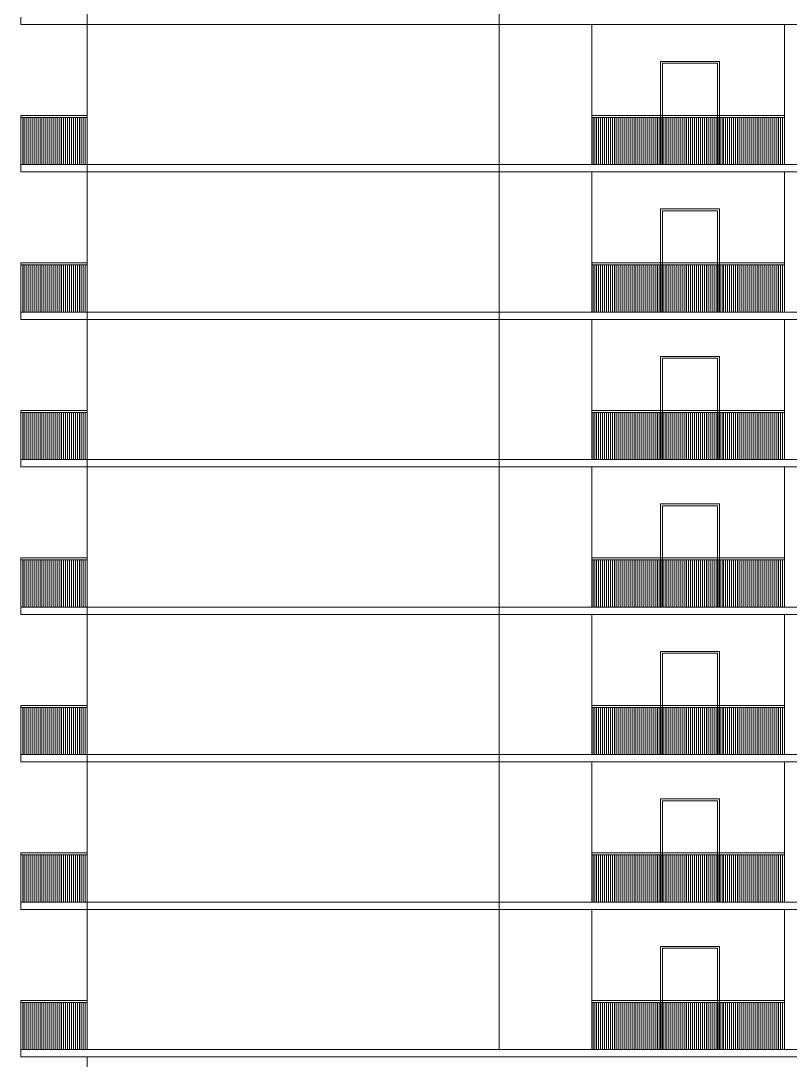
# Model space of a CAD drawing. Header units: inches. Extents: x 1090 to 1325, y 2 to 154.
# Drawn here: x 1160.54 to 1176.18, y 21.76 to 42.9 of the extents above; entities that cross this region are included whole.
import ezdxf

# ---------------------------------------------------------------- set-up
doc = ezdxf.new("R2010")
doc.units = ezdxf.units.IN
doc.header["$MEASUREMENT"] = 0
doc.layers.add('elev 1', color=252, linetype='Continuous', lineweight=9)

msp = doc.modelspace()

# ---------------------------------------------------------------- linework, layer by layer
at = {"layer": 'elev 1'}
for p, q in [((1161.888, 21.971), (1161.888, 61.971)), ((1170.263, 21.971), (1170.263, 61.971)), ((1172.143, 42.821), (1172.143, 39.971)), ((1176.063, 42.821), (1176.063, 39.971)), ((1160.538, 40.931), (1161.888, 40.931)), ((1160.578, 39.971), (1160.578, 40.931)), ((1160.608, 39.971), (1160.608, 40.931)), ((1160.648, 39.971), (1160.648, 40.931)), ((1160.688, 39.971), (1160.688, 40.931)), ((1160.728, 39.971), (1160.728, 40.931)), ((1160.768, 39.971), (1160.768, 40.931)), ((1160.808, 39.971), (1160.808, 40.931)), ((1160.848, 39.971), (1160.848, 40.931)), ((1160.888, 39.971), (1160.888, 40.931)), ((1160.928, 39.971), (1160.928, 40.931)), ((1160.968, 39.971), (1160.968, 40.931)), ((1161.008, 39.971), (1161.008, 40.931)), ((1161.048, 39.971), (1161.048, 40.931)), ((1161.088, 39.971), (1161.088, 40.931)), ((1161.128, 39.971), (1161.128, 40.931)), ((1161.168, 39.971), (1161.168, 40.931)), ((1161.208, 39.971), (1161.208, 40.931)), ((1161.248, 39.971), (1161.248, 40.931)), ((1161.288, 39.971), (1161.288, 40.931)), ((1161.328, 39.971), (1161.328, 40.931)), ((1161.368, 39.971), (1161.368, 40.931)), ((1161.408, 39.971), (1161.408, 40.931)), ((1161.448, 39.971), (1161.448, 40.931)), ((1161.488, 39.971), (1161.488, 40.931)), ((1161.528, 39.971), (1161.528, 40.931)), ((1161.568, 39.971), (1161.568, 40.931)), ((1161.608, 39.971), (1161.608, 40.931)), ((1161.648, 39.971), (1161.648, 40.931)), ((1161.688, 39.971), (1161.688, 40.931)), ((1161.728, 39.971), (1161.728, 40.931)), ((1161.768, 39.971), (1161.768, 40.931)), ((1161.808, 39.971), (1161.808, 40.931)), ((1161.848, 39.971), (1161.848, 40.931)), ((1176.063, 40.971), (1172.143, 40.971)), ((1176.063, 40.931), (1172.143, 40.931)), ((1172.173, 39.971), (1172.173, 40.931)), ((1172.203, 39.971), (1172.203, 40.931)), ((1172.243, 39.971), (1172.243, 40.931)), ((1172.283, 39.971), (1172.283, 40.931)), ((1172.323, 39.971), (1172.323, 40.931)), ((1172.363, 39.971), (1172.363, 40.931)), ((1172.403, 39.971), (1172.403, 40.931)), ((1172.443, 39.971), (1172.443, 40.931)), ((1172.483, 39.971), (1172.483, 40.931)), ((1172.523, 39.971), (1172.523, 40.931)), ((1172.563, 39.971), (1172.563, 40.931)), ((1172.603, 39.971), (1172.603, 40.931)), ((1172.643, 39.971), (1172.643, 40.931)), ((1172.683, 39.971), (1172.683, 40.931)), ((1172.723, 39.971), (1172.723, 40.931)), ((1172.763, 39.971), (1172.763, 40.931)), ((1172.803, 39.971), (1172.803, 40.931)), ((1172.843, 39.971), (1172.843, 40.931)), ((1172.883, 39.971), (1172.883, 40.931)), ((1172.923, 39.971), (1172.923, 40.931)), ((1172.963, 39.971), (1172.963, 40.931)), ((1173.003, 39.971), (1173.003, 40.931)), ((1173.043, 39.971), (1173.043, 40.931)), ((1173.083, 39.971), (1173.083, 40.931)), ((1173.123, 39.971), (1173.123, 40.931)), ((1173.163, 39.971), (1173.163, 40.931)), ((1173.203, 39.971), (1173.203, 40.931)), ((1173.243, 39.971), (1173.243, 40.931)), ((1173.283, 39.971), (1173.283, 40.931)), ((1173.323, 39.971), (1173.323, 40.931)), ((1173.363, 39.971), (1173.363, 40.931)), ((1173.403, 39.971), (1173.403, 40.931)), ((1173.443, 39.971), (1173.443, 40.931)), ((1173.483, 39.971), (1173.483, 40.931)), ((1173.513, 39.971), (1173.513, 40.931)), ((1173.553, 39.971), (1173.553, 40.931)), ((1173.593, 39.971), (1173.593, 40.931)), ((1173.633, 39.971), (1173.633, 40.931)), ((1173.673, 39.971), (1173.673, 40.931)), ((1173.713, 39.971), (1173.713, 40.931)), ((1173.753, 39.971), (1173.753, 40.931)), ((1173.793, 39.971), (1173.793, 40.931)), ((1173.833, 39.971), (1173.833, 40.931)), ((1173.873, 39.971), (1173.873, 40.931)), ((1173.913, 39.971), (1173.913, 40.931)), ((1173.953, 39.971), (1173.953, 40.931)), ((1173.993, 39.971), (1173.993, 40.931)), ((1174.033, 39.971), (1174.033, 40.931)), ((1174.073, 39.971), (1174.073, 40.931)), ((1174.113, 39.971), (1174.113, 40.931)), ((1174.153, 39.971), (1174.153, 40.931)), ((1174.193, 39.971), (1174.193, 40.931)), ((1174.233, 39.971), (1174.233, 40.931)), ((1174.273, 39.971), (1174.273, 40.931)), ((1174.313, 39.971), (1174.313, 40.931)), ((1174.353, 39.971), (1174.353, 40.931)), ((1174.393, 39.971), (1174.393, 40.931)), ((1174.433, 39.971), (1174.433, 40.931)), ((1174.473, 39.971), (1174.473, 40.931)), ((1174.513, 39.971), (1174.513, 40.931)), ((1174.553, 39.971), (1174.553, 40.931)), ((1174.593, 39.971), (1174.593, 40.931)), ((1174.633, 39.971), (1174.633, 40.931)), ((1174.673, 39.971), (1174.673, 40.931)), ((1174.713, 39.971), (1174.713, 40.931)), ((1174.753, 39.971), (1174.753, 40.931)), ((1174.793, 39.971), (1174.793, 40.931)), ((1174.823, 39.971), (1174.823, 40.931)), ((1174.863, 39.971), (1174.863, 40.931)), ((1174.903, 39.971), (1174.903, 40.931)), ((1174.943, 39.971), (1174.943, 40.931)), ((1174.983, 39.971), (1174.983, 40.931)), ((1175.023, 39.971), (1175.023, 40.931)), ((1175.063, 39.971), (1175.063, 40.931)), ((1175.103, 39.971), (1175.103, 40.931)), ((1175.143, 39.971), (1175.143, 40.931)), ((1175.183, 39.971), (1175.183, 40.931)), ((1175.223, 39.971), (1175.223, 40.931)), ((1175.263, 39.971), (1175.263, 40.931)), ((1175.303, 39.971), (1175.303, 40.931)), ((1175.343, 39.971), (1175.343, 40.931)), ((1175.383, 39.971), (1175.383, 40.931)), ((1175.423, 39.971), (1175.423, 40.931)), ((1175.463, 39.971), (1175.463, 40.931)), ((1175.503, 39.971), (1175.503, 40.931)), ((1175.543, 39.971), (1175.543, 40.931)), ((1175.583, 39.971), (1175.583, 40.931)), ((1175.623, 39.971), (1175.623, 40.931)), ((1175.663, 39.971), (1175.663, 40.931)), ((1175.703, 39.971), (1175.703, 40.931)), ((1175.743, 39.971), (1175.743, 40.931)), ((1175.783, 39.971), (1175.783, 40.931)), ((1175.823, 39.971), (1175.823, 40.931)), ((1175.863, 39.971), (1175.863, 40.931)), ((1175.903, 39.971), (1175.903, 40.931)), ((1175.943, 39.971), (1175.943, 40.931)), ((1175.983, 39.971), (1175.983, 40.931)), ((1176.023, 39.971), (1176.023, 40.931)), ((1176.063, 39.971), (1176.063, 40.931)), ((1193.923, 39.971), (1160.538, 39.971)), ((1172.143, 39.821), (1172.143, 36.971)), ((1176.063, 39.821), (1176.063, 36.971)), ((1160.538, 37.931), (1161.888, 37.931)), ((1160.578, 36.971), (1160.578, 37.931)), ((1160.608, 36.971), (1160.608, 37.931)), ((1160.648, 36.971), (1160.648, 37.931)), ((1160.688, 36.971), (1160.688, 37.931)), ((1160.728, 36.971), (1160.728, 37.931)), ((1160.768, 36.971), (1160.768, 37.931)), ((1160.808, 36.971), (1160.808, 37.931)), ((1160.848, 36.971), (1160.848, 37.931)), ((1160.888, 36.971), (1160.888, 37.931)), ((1160.928, 36.971), (1160.928, 37.931)), ((1160.968, 36.971), (1160.968, 37.931)), ((1161.008, 36.971), (1161.008, 37.931)), ((1161.048, 36.971), (1161.048, 37.931)), ((1161.088, 36.971), (1161.088, 37.931)), ((1161.128, 36.971), (1161.128, 37.931)), ((1161.168, 36.971), (1161.168, 37.931)), ((1161.208, 36.971), (1161.208, 37.931)), ((1161.248, 36.971), (1161.248, 37.931)), ((1161.288, 36.971), (1161.288, 37.931)), ((1161.328, 36.971), (1161.328, 37.931)), ((1161.368, 36.971), (1161.368, 37.931)), ((1161.408, 36.971), (1161.408, 37.931)), ((1161.448, 36.971), (1161.448, 37.931)), ((1161.488, 36.971), (1161.488, 37.931)), ((1161.528, 36.971), (1161.528, 37.931)), ((1161.568, 36.971), (1161.568, 37.931)), ((1161.608, 36.971), (1161.608, 37.931)), ((1161.648, 36.971), (1161.648, 37.931)), ((1161.688, 36.971), (1161.688, 37.931)), ((1161.728, 36.971), (1161.728, 37.931)), ((1161.768, 36.971), (1161.768, 37.931)), ((1161.808, 36.971), (1161.808, 37.931)), ((1161.848, 36.971), (1161.848, 37.931)), ((1176.063, 37.971), (1172.143, 37.971)), ((1176.063, 37.931), (1172.143, 37.931)), ((1172.173, 36.971), (1172.173, 37.931)), ((1172.203, 36.971), (1172.203, 37.931)), ((1172.243, 36.971), (1172.243, 37.931)), ((1172.283, 36.971), (1172.283, 37.931)), ((1172.323, 36.971), (1172.323, 37.931)), ((1172.363, 36.971), (1172.363, 37.931)), ((1172.403, 36.971), (1172.403, 37.931)), ((1172.443, 36.971), (1172.443, 37.931)), ((1172.483, 36.971), (1172.483, 37.931)), ((1172.523, 36.971), (1172.523, 37.931)), ((1172.563, 36.971), (1172.563, 37.931)), ((1172.603, 36.971), (1172.603, 37.931)), ((1172.643, 36.971), (1172.643, 37.931)), ((1172.683, 36.971), (1172.683, 37.931)), ((1172.723, 36.971), (1172.723, 37.931)), ((1172.763, 36.971), (1172.763, 37.931)), ((1172.803, 36.971), (1172.803, 37.931)), ((1172.843, 36.971), (1172.843, 37.931)), ((1172.883, 36.971), (1172.883, 37.931)), ((1172.923, 36.971), (1172.923, 37.931)), ((1172.963, 36.971), (1172.963, 37.931)), ((1173.003, 36.971), (1173.003, 37.931)), ((1173.043, 36.971), (1173.043, 37.931)), ((1173.083, 36.971), (1173.083, 37.931)), ((1173.123, 36.971), (1173.123, 37.931)), ((1173.163, 36.971), (1173.163, 37.931)), ((1173.203, 36.971), (1173.203, 37.931)), ((1173.243, 36.971), (1173.243, 37.931)), ((1173.283, 36.971), (1173.283, 37.931)), ((1173.323, 36.971), (1173.323, 37.931)), ((1173.363, 36.971), (1173.363, 37.931)), ((1173.403, 36.971), (1173.403, 37.931)), ((1173.443, 36.971), (1173.443, 37.931)), ((1173.483, 36.971), (1173.483, 37.931)), ((1173.513, 36.971), (1173.513, 37.931)), ((1173.553, 36.971), (1173.553, 37.931)), ((1173.593, 36.971), (1173.593, 37.931)), ((1173.633, 36.971), (1173.633, 37.931)), ((1173.673, 36.971), (1173.673, 37.931)), ((1173.713, 36.971), (1173.713, 37.931)), ((1173.753, 36.971), (1173.753, 37.931)), ((1173.793, 36.971), (1173.793, 37.931)), ((1173.833, 36.971), (1173.833, 37.931)), ((1173.873, 36.971), (1173.873, 37.931)), ((1173.913, 36.971), (1173.913, 37.931)), ((1173.953, 36.971), (1173.953, 37.931)), ((1173.993, 36.971), (1173.993, 37.931)), ((1174.033, 36.971), (1174.033, 37.931)), ((1174.073, 36.971), (1174.073, 37.931)), ((1174.113, 36.971), (1174.113, 37.931)), ((1174.153, 36.971), (1174.153, 37.931)), ((1174.193, 36.971), (1174.193, 37.931)), ((1174.233, 36.971), (1174.233, 37.931)), ((1174.273, 36.971), (1174.273, 37.931)), ((1174.313, 36.971), (1174.313, 37.931)), ((1174.353, 36.971), (1174.353, 37.931)), ((1174.393, 36.971), (1174.393, 37.931)), ((1174.433, 36.971), (1174.433, 37.931)), ((1174.473, 36.971), (1174.473, 37.931)), ((1174.513, 36.971), (1174.513, 37.931)), ((1174.553, 36.971), (1174.553, 37.931)), ((1174.593, 36.971), (1174.593, 37.931)), ((1174.633, 36.971), (1174.633, 37.931)), ((1174.673, 36.971), (1174.673, 37.931)), ((1174.713, 36.971), (1174.713, 37.931)), ((1174.753, 36.971), (1174.753, 37.931)), ((1174.793, 36.971), (1174.793, 37.931)), ((1174.823, 36.971), (1174.823, 37.931)), ((1174.863, 36.971), (1174.863, 37.931)), ((1174.903, 36.971), (1174.903, 37.931)), ((1174.943, 36.971), (1174.943, 37.931)), ((1174.983, 36.971), (1174.983, 37.931)), ((1175.023, 36.971), (1175.023, 37.931)), ((1175.063, 36.971), (1175.063, 37.931)), ((1175.103, 36.971), (1175.103, 37.931)), ((1175.143, 36.971), (1175.143, 37.931)), ((1175.183, 36.971), (1175.183, 37.931)), ((1175.223, 36.971), (1175.223, 37.931)), ((1175.263, 36.971), (1175.263, 37.931)), ((1175.303, 36.971), (1175.303, 37.931)), ((1175.343, 36.971), (1175.343, 37.931)), ((1175.383, 36.971), (1175.383, 37.931)), ((1175.423, 36.971), (1175.423, 37.931)), ((1175.463, 36.971), (1175.463, 37.931)), ((1175.503, 36.971), (1175.503, 37.931)), ((1175.543, 36.971), (1175.543, 37.931)), ((1175.583, 36.971), (1175.583, 37.931)), ((1175.623, 36.971), (1175.623, 37.931)), ((1175.663, 36.971), (1175.663, 37.931)), ((1175.703, 36.971), (1175.703, 37.931)), ((1175.743, 36.971), (1175.743, 37.931)), ((1175.783, 36.971), (1175.783, 37.931)), ((1175.823, 36.971), (1175.823, 37.931)), ((1175.863, 36.971), (1175.863, 37.931)), ((1175.903, 36.971), (1175.903, 37.931)), ((1175.943, 36.971), (1175.943, 37.931)), ((1175.983, 36.971), (1175.983, 37.931)), ((1176.023, 36.971), (1176.023, 37.931)), ((1176.063, 36.971), (1176.063, 37.931)), ((1193.923, 36.971), (1160.538, 36.971)), ((1172.143, 36.821), (1172.143, 33.971)), ((1176.063, 36.821), (1176.063, 33.971)), ((1160.538, 34.931), (1161.888, 34.931)), ((1160.578, 33.971), (1160.578, 34.931)), ((1160.608, 33.971), (1160.608, 34.931)), ((1160.648, 33.971), (1160.648, 34.931)), ((1160.688, 33.971), (1160.688, 34.931)), ((1160.728, 33.971), (1160.728, 34.931)), ((1160.768, 33.971), (1160.768, 34.931)), ((1160.808, 33.971), (1160.808, 34.931)), ((1160.848, 33.971), (1160.848, 34.931)), ((1160.888, 33.971), (1160.888, 34.931)), ((1160.928, 33.971), (1160.928, 34.931)), ((1160.968, 33.971), (1160.968, 34.931)), ((1161.008, 33.971), (1161.008, 34.931)), ((1161.048, 33.971), (1161.048, 34.931)), ((1161.088, 33.971), (1161.088, 34.931)), ((1161.128, 33.971), (1161.128, 34.931)), ((1161.168, 33.971), (1161.168, 34.931)), ((1161.208, 33.971), (1161.208, 34.931)), ((1161.248, 33.971), (1161.248, 34.931)), ((1161.288, 33.971), (1161.288, 34.931)), ((1161.328, 33.971), (1161.328, 34.931)), ((1161.368, 33.971), (1161.368, 34.931)), ((1161.408, 33.971), (1161.408, 34.931)), ((1161.448, 33.971), (1161.448, 34.931)), ((1161.488, 33.971), (1161.488, 34.931)), ((1161.528, 33.971), (1161.528, 34.931)), ((1161.568, 33.971), (1161.568, 34.931)), ((1161.608, 33.971), (1161.608, 34.931)), ((1161.648, 33.971), (1161.648, 34.931)), ((1161.688, 33.971), (1161.688, 34.931)), ((1161.728, 33.971), (1161.728, 34.931)), ((1161.768, 33.971), (1161.768, 34.931)), ((1161.808, 33.971), (1161.808, 34.931)), ((1161.848, 33.971), (1161.848, 34.931)), ((1176.063, 34.971), (1172.143, 34.971)), ((1176.063, 34.931), (1172.143, 34.931)), ((1172.173, 33.971), (1172.173, 34.931)), ((1172.203, 33.971), (1172.203, 34.931)), ((1172.243, 33.971), (1172.243, 34.931)), ((1172.283, 33.971), (1172.283, 34.931)), ((1172.323, 33.971), (1172.323, 34.931)), ((1172.363, 33.971), (1172.363, 34.931)), ((1172.403, 33.971), (1172.403, 34.931)), ((1172.443, 33.971), (1172.443, 34.931)), ((1172.483, 33.971), (1172.483, 34.931)), ((1172.523, 33.971), (1172.523, 34.931)), ((1172.563, 33.971), (1172.563, 34.931)), ((1172.603, 33.971), (1172.603, 34.931)), ((1172.643, 33.971), (1172.643, 34.931)), ((1172.683, 33.971), (1172.683, 34.931)), ((1172.723, 33.971), (1172.723, 34.931)), ((1172.763, 33.971), (1172.763, 34.931)), ((1172.803, 33.971), (1172.803, 34.931)), ((1172.843, 33.971), (1172.843, 34.931)), ((1172.883, 33.971), (1172.883, 34.931)), ((1172.923, 33.971), (1172.923, 34.931)), ((1172.963, 33.971), (1172.963, 34.931)), ((1173.003, 33.971), (1173.003, 34.931)), ((1173.043, 33.971), (1173.043, 34.931)), ((1173.083, 33.971), (1173.083, 34.931)), ((1173.123, 33.971), (1173.123, 34.931)), ((1173.163, 33.971), (1173.163, 34.931)), ((1173.203, 33.971), (1173.203, 34.931)), ((1173.243, 33.971), (1173.243, 34.931)), ((1173.283, 33.971), (1173.283, 34.931)), ((1173.323, 33.971), (1173.323, 34.931)), ((1173.363, 33.971), (1173.363, 34.931)), ((1173.403, 33.971), (1173.403, 34.931)), ((1173.443, 33.971), (1173.443, 34.931)), ((1173.483, 33.971), (1173.483, 34.931)), ((1173.513, 33.971), (1173.513, 34.931)), ((1173.553, 33.971), (1173.553, 34.931)), ((1173.593, 33.971), (1173.593, 34.931)), ((1173.633, 33.971), (1173.633, 34.931)), ((1173.673, 33.971), (1173.673, 34.931)), ((1173.713, 33.971), (1173.713, 34.931)), ((1173.753, 33.971), (1173.753, 34.931)), ((1173.793, 33.971), (1173.793, 34.931)), ((1173.833, 33.971), (1173.833, 34.931)), ((1173.873, 33.971), (1173.873, 34.931)), ((1173.913, 33.971), (1173.913, 34.931)), ((1173.953, 33.971), (1173.953, 34.931)), ((1173.993, 33.971), (1173.993, 34.931)), ((1174.033, 33.971), (1174.033, 34.931)), ((1174.073, 33.971), (1174.073, 34.931)), ((1174.113, 33.971), (1174.113, 34.931)), ((1174.153, 33.971), (1174.153, 34.931)), ((1174.193, 33.971), (1174.193, 34.931)), ((1174.233, 33.971), (1174.233, 34.931)), ((1174.273, 33.971), (1174.273, 34.931)), ((1174.313, 33.971), (1174.313, 34.931)), ((1174.353, 33.971), (1174.353, 34.931)), ((1174.393, 33.971), (1174.393, 34.931)), ((1174.433, 33.971), (1174.433, 34.931)), ((1174.473, 33.971), (1174.473, 34.931)), ((1174.513, 33.971), (1174.513, 34.931)), ((1174.553, 33.971), (1174.553, 34.931)), ((1174.593, 33.971), (1174.593, 34.931)), ((1174.633, 33.971), (1174.633, 34.931)), ((1174.673, 33.971), (1174.673, 34.931)), ((1174.713, 33.971), (1174.713, 34.931)), ((1174.753, 33.971), (1174.753, 34.931)), ((1174.793, 33.971), (1174.793, 34.931)), ((1174.823, 33.971), (1174.823, 34.931)), ((1174.863, 33.971), (1174.863, 34.931)), ((1174.903, 33.971), (1174.903, 34.931)), ((1174.943, 33.971), (1174.943, 34.931)), ((1174.983, 33.971), (1174.983, 34.931)), ((1175.023, 33.971), (1175.023, 34.931)), ((1175.063, 33.971), (1175.063, 34.931)), ((1175.103, 33.971), (1175.103, 34.931)), ((1175.143, 33.971), (1175.143, 34.931)), ((1175.183, 33.971), (1175.183, 34.931)), ((1175.223, 33.971), (1175.223, 34.931)), ((1175.263, 33.971), (1175.263, 34.931)), ((1175.303, 33.971), (1175.303, 34.931)), ((1175.343, 33.971), (1175.343, 34.931)), ((1175.383, 33.971), (1175.383, 34.931)), ((1175.423, 33.971), (1175.423, 34.931)), ((1175.463, 33.971), (1175.463, 34.931)), ((1175.503, 33.971), (1175.503, 34.931)), ((1175.543, 33.971), (1175.543, 34.931)), ((1175.583, 33.971), (1175.583, 34.931)), ((1175.623, 33.971), (1175.623, 34.931)), ((1175.663, 33.971), (1175.663, 34.931)), ((1175.703, 33.971), (1175.703, 34.931)), ((1175.743, 33.971), (1175.743, 34.931)), ((1175.783, 33.971), (1175.783, 34.931)), ((1175.823, 33.971), (1175.823, 34.931)), ((1175.863, 33.971), (1175.863, 34.931)), ((1175.903, 33.971), (1175.903, 34.931)), ((1175.943, 33.971), (1175.943, 34.931)), ((1175.983, 33.971), (1175.983, 34.931)), ((1176.023, 33.971), (1176.023, 34.931)), ((1176.063, 33.971), (1176.063, 34.931)), ((1193.923, 33.971), (1160.538, 33.971)), ((1172.143, 33.821), (1172.143, 30.971)), ((1176.063, 33.821), (1176.063, 30.971)), ((1160.538, 31.931), (1161.888, 31.931)), ((1160.578, 30.971), (1160.578, 31.931)), ((1160.608, 30.971), (1160.608, 31.931)), ((1160.648, 30.971), (1160.648, 31.931)), ((1160.688, 30.971), (1160.688, 31.931)), ((1160.728, 30.971), (1160.728, 31.931)), ((1160.768, 30.971), (1160.768, 31.931)), ((1160.808, 30.971), (1160.808, 31.931)), ((1160.848, 30.971), (1160.848, 31.931)), ((1160.888, 30.971), (1160.888, 31.931)), ((1160.928, 30.971), (1160.928, 31.931)), ((1160.968, 30.971), (1160.968, 31.931)), ((1161.008, 30.971), (1161.008, 31.931)), ((1161.048, 30.971), (1161.048, 31.931)), ((1161.088, 30.971), (1161.088, 31.931)), ((1161.128, 30.971), (1161.128, 31.931)), ((1161.168, 30.971), (1161.168, 31.931)), ((1161.208, 30.971), (1161.208, 31.931)), ((1161.248, 30.971), (1161.248, 31.931)), ((1161.288, 30.971), (1161.288, 31.931)), ((1161.328, 30.971), (1161.328, 31.931)), ((1161.368, 30.971), (1161.368, 31.931)), ((1161.408, 30.971), (1161.408, 31.931)), ((1161.448, 30.971), (1161.448, 31.931)), ((1161.488, 30.971), (1161.488, 31.931)), ((1161.528, 30.971), (1161.528, 31.931)), ((1161.568, 30.971), (1161.568, 31.931)), ((1161.608, 30.971), (1161.608, 31.931)), ((1161.648, 30.971), (1161.648, 31.931)), ((1161.688, 30.971), (1161.688, 31.931)), ((1161.728, 30.971), (1161.728, 31.931)), ((1161.768, 30.971), (1161.768, 31.931)), ((1161.808, 30.971), (1161.808, 31.931)), ((1161.848, 30.971), (1161.848, 31.931)), ((1176.063, 31.971), (1172.143, 31.971)), ((1176.063, 31.931), (1172.143, 31.931)), ((1172.173, 30.971), (1172.173, 31.931)), ((1172.203, 30.971), (1172.203, 31.931)), ((1172.243, 30.971), (1172.243, 31.931)), ((1172.283, 30.971), (1172.283, 31.931)), ((1172.323, 30.971), (1172.323, 31.931)), ((1172.363, 30.971), (1172.363, 31.931)), ((1172.403, 30.971), (1172.403, 31.931)), ((1172.443, 30.971), (1172.443, 31.931)), ((1172.483, 30.971), (1172.483, 31.931)), ((1172.523, 30.971), (1172.523, 31.931)), ((1172.563, 30.971), (1172.563, 31.931)), ((1172.603, 30.971), (1172.603, 31.931)), ((1172.643, 30.971), (1172.643, 31.931)), ((1172.683, 30.971), (1172.683, 31.931)), ((1172.723, 30.971), (1172.723, 31.931)), ((1172.763, 30.971), (1172.763, 31.931)), ((1172.803, 30.971), (1172.803, 31.931)), ((1172.843, 30.971), (1172.843, 31.931)), ((1172.883, 30.971), (1172.883, 31.931)), ((1172.923, 30.971), (1172.923, 31.931)), ((1172.963, 30.971), (1172.963, 31.931)), ((1173.003, 30.971), (1173.003, 31.931)), ((1173.043, 30.971), (1173.043, 31.931)), ((1173.083, 30.971), (1173.083, 31.931)), ((1173.123, 30.971), (1173.123, 31.931)), ((1173.163, 30.971), (1173.163, 31.931)), ((1173.203, 30.971), (1173.203, 31.931)), ((1173.243, 30.971), (1173.243, 31.931)), ((1173.283, 30.971), (1173.283, 31.931)), ((1173.323, 30.971), (1173.323, 31.931)), ((1173.363, 30.971), (1173.363, 31.931)), ((1173.403, 30.971), (1173.403, 31.931)), ((1173.443, 30.971), (1173.443, 31.931)), ((1173.483, 30.971), (1173.483, 31.931)), ((1173.513, 30.971), (1173.513, 31.931)), ((1173.553, 30.971), (1173.553, 31.931)), ((1173.593, 30.971), (1173.593, 31.931)), ((1173.633, 30.971), (1173.633, 31.931)), ((1173.673, 30.971), (1173.673, 31.931)), ((1173.713, 30.971), (1173.713, 31.931)), ((1173.753, 30.971), (1173.753, 31.931)), ((1173.793, 30.971), (1173.793, 31.931)), ((1173.833, 30.971), (1173.833, 31.931)), ((1173.873, 30.971), (1173.873, 31.931)), ((1173.913, 30.971), (1173.913, 31.931)), ((1173.953, 30.971), (1173.953, 31.931)), ((1173.993, 30.971), (1173.993, 31.931)), ((1174.033, 30.971), (1174.033, 31.931)), ((1174.073, 30.971), (1174.073, 31.931)), ((1174.113, 30.971), (1174.113, 31.931)), ((1174.153, 30.971), (1174.153, 31.931)), ((1174.193, 30.971), (1174.193, 31.931)), ((1174.233, 30.971), (1174.233, 31.931)), ((1174.273, 30.971), (1174.273, 31.931)), ((1174.313, 30.971), (1174.313, 31.931)), ((1174.353, 30.971), (1174.353, 31.931)), ((1174.393, 30.971), (1174.393, 31.931)), ((1174.433, 30.971), (1174.433, 31.931)), ((1174.473, 30.971), (1174.473, 31.931)), ((1174.513, 30.971), (1174.513, 31.931)), ((1174.553, 30.971), (1174.553, 31.931)), ((1174.593, 30.971), (1174.593, 31.931)), ((1174.633, 30.971), (1174.633, 31.931)), ((1174.673, 30.971), (1174.673, 31.931)), ((1174.713, 30.971), (1174.713, 31.931)), ((1174.753, 30.971), (1174.753, 31.931)), ((1174.793, 30.971), (1174.793, 31.931)), ((1174.823, 30.971), (1174.823, 31.931)), ((1174.863, 30.971), (1174.863, 31.931)), ((1174.903, 30.971), (1174.903, 31.931)), ((1174.943, 30.971), (1174.943, 31.931)), ((1174.983, 30.971), (1174.983, 31.931)), ((1175.023, 30.971), (1175.023, 31.931)), ((1175.063, 30.971), (1175.063, 31.931)), ((1175.103, 30.971), (1175.103, 31.931)), ((1175.143, 30.971), (1175.143, 31.931)), ((1175.183, 30.971), (1175.183, 31.931)), ((1175.223, 30.971), (1175.223, 31.931)), ((1175.263, 30.971), (1175.263, 31.931)), ((1175.303, 30.971), (1175.303, 31.931)), ((1175.343, 30.971), (1175.343, 31.931)), ((1175.383, 30.971), (1175.383, 31.931)), ((1175.423, 30.971), (1175.423, 31.931)), ((1175.463, 30.971), (1175.463, 31.931)), ((1175.503, 30.971), (1175.503, 31.931)), ((1175.543, 30.971), (1175.543, 31.931)), ((1175.583, 30.971), (1175.583, 31.931)), ((1175.623, 30.971), (1175.623, 31.931)), ((1175.663, 30.971), (1175.663, 31.931)), ((1175.703, 30.971), (1175.703, 31.931)), ((1175.743, 30.971), (1175.743, 31.931)), ((1175.783, 30.971), (1175.783, 31.931)), ((1175.823, 30.971), (1175.823, 31.931)), ((1175.863, 30.971), (1175.863, 31.931)), ((1175.903, 30.971), (1175.903, 31.931)), ((1175.943, 30.971), (1175.943, 31.931)), ((1175.983, 30.971), (1175.983, 31.931)), ((1176.023, 30.971), (1176.023, 31.931)), ((1176.063, 30.971), (1176.063, 31.931)), ((1193.923, 30.971), (1160.538, 30.971)), ((1172.143, 30.821), (1172.143, 27.971)), ((1176.063, 30.821), (1176.063, 27.971)), ((1176.063, 28.971), (1172.143, 28.971)), ((1160.538, 28.931), (1161.888, 28.931)), ((1160.578, 27.971), (1160.578, 28.931)), ((1160.608, 27.971), (1160.608, 28.931)), ((1160.648, 27.971), (1160.648, 28.931)), ((1160.688, 27.971), (1160.688, 28.931)), ((1160.728, 27.971), (1160.728, 28.931)), ((1160.768, 27.971), (1160.768, 28.931)), ((1160.808, 27.971), (1160.808, 28.931)), ((1160.848, 27.971), (1160.848, 28.931)), ((1160.888, 27.971), (1160.888, 28.931)), ((1160.928, 27.971), (1160.928, 28.931)), ((1160.968, 27.971), (1160.968, 28.931)), ((1161.008, 27.971), (1161.008, 28.931)), ((1161.048, 27.971), (1161.048, 28.931)), ((1161.088, 27.971), (1161.088, 28.931)), ((1161.128, 27.971), (1161.128, 28.931)), ((1161.168, 27.971), (1161.168, 28.931)), ((1161.208, 27.971), (1161.208, 28.931)), ((1161.248, 27.971), (1161.248, 28.931)), ((1161.288, 27.971), (1161.288, 28.931)), ((1161.328, 27.971), (1161.328, 28.931)), ((1161.368, 27.971), (1161.368, 28.931)), ((1161.408, 27.971), (1161.408, 28.931)), ((1161.448, 27.971), (1161.448, 28.931)), ((1161.488, 27.971), (1161.488, 28.931)), ((1161.528, 27.971), (1161.528, 28.931)), ((1161.568, 27.971), (1161.568, 28.931)), ((1161.608, 27.971), (1161.608, 28.931)), ((1161.648, 27.971), (1161.648, 28.931)), ((1161.688, 27.971), (1161.688, 28.931)), ((1161.728, 27.971), (1161.728, 28.931)), ((1161.768, 27.971), (1161.768, 28.931)), ((1161.808, 27.971), (1161.808, 28.931)), ((1161.848, 27.971), (1161.848, 28.931)), ((1176.063, 28.931), (1172.143, 28.931)), ((1172.173, 27.971), (1172.173, 28.931)), ((1172.203, 27.971), (1172.203, 28.931)), ((1172.243, 27.971), (1172.243, 28.931)), ((1172.283, 27.971), (1172.283, 28.931)), ((1172.323, 27.971), (1172.323, 28.931)), ((1172.363, 27.971), (1172.363, 28.931)), ((1172.403, 27.971), (1172.403, 28.931)), ((1172.443, 27.971), (1172.443, 28.931)), ((1172.483, 27.971), (1172.483, 28.931)), ((1172.523, 27.971), (1172.523, 28.931)), ((1172.563, 27.971), (1172.563, 28.931)), ((1172.603, 27.971), (1172.603, 28.931)), ((1172.643, 27.971), (1172.643, 28.931)), ((1172.683, 27.971), (1172.683, 28.931)), ((1172.723, 27.971), (1172.723, 28.931)), ((1172.763, 27.971), (1172.763, 28.931)), ((1172.803, 27.971), (1172.803, 28.931)), ((1172.843, 27.971), (1172.843, 28.931)), ((1172.883, 27.971), (1172.883, 28.931)), ((1172.923, 27.971), (1172.923, 28.931)), ((1172.963, 27.971), (1172.963, 28.931)), ((1173.003, 27.971), (1173.003, 28.931)), ((1173.043, 27.971), (1173.043, 28.931)), ((1173.083, 27.971), (1173.083, 28.931)), ((1173.123, 27.971), (1173.123, 28.931)), ((1173.163, 27.971), (1173.163, 28.931)), ((1173.203, 27.971), (1173.203, 28.931)), ((1173.243, 27.971), (1173.243, 28.931)), ((1173.283, 27.971), (1173.283, 28.931)), ((1173.323, 27.971), (1173.323, 28.931)), ((1173.363, 27.971), (1173.363, 28.931)), ((1173.403, 27.971), (1173.403, 28.931)), ((1173.443, 27.971), (1173.443, 28.931)), ((1173.483, 27.971), (1173.483, 28.931)), ((1173.513, 27.971), (1173.513, 28.931)), ((1173.553, 27.971), (1173.553, 28.931)), ((1173.593, 27.971), (1173.593, 28.931)), ((1173.633, 27.971), (1173.633, 28.931)), ((1173.673, 27.971), (1173.673, 28.931)), ((1173.713, 27.971), (1173.713, 28.931)), ((1173.753, 27.971), (1173.753, 28.931)), ((1173.793, 27.971), (1173.793, 28.931)), ((1173.833, 27.971), (1173.833, 28.931)), ((1173.873, 27.971), (1173.873, 28.931)), ((1173.913, 27.971), (1173.913, 28.931)), ((1173.953, 27.971), (1173.953, 28.931)), ((1173.993, 27.971), (1173.993, 28.931)), ((1174.033, 27.971), (1174.033, 28.931)), ((1174.073, 27.971), (1174.073, 28.931)), ((1174.113, 27.971), (1174.113, 28.931)), ((1174.153, 27.971), (1174.153, 28.931)), ((1174.193, 27.971), (1174.193, 28.931)), ((1174.233, 27.971), (1174.233, 28.931)), ((1174.273, 27.971), (1174.273, 28.931)), ((1174.313, 27.971), (1174.313, 28.931)), ((1174.353, 27.971), (1174.353, 28.931)), ((1174.393, 27.971), (1174.393, 28.931)), ((1174.433, 27.971), (1174.433, 28.931)), ((1174.473, 27.971), (1174.473, 28.931)), ((1174.513, 27.971), (1174.513, 28.931)), ((1174.553, 27.971), (1174.553, 28.931)), ((1174.593, 27.971), (1174.593, 28.931)), ((1174.633, 27.971), (1174.633, 28.931)), ((1174.673, 27.971), (1174.673, 28.931)), ((1174.713, 27.971), (1174.713, 28.931)), ((1174.753, 27.971), (1174.753, 28.931)), ((1174.793, 27.971), (1174.793, 28.931)), ((1174.823, 27.971), (1174.823, 28.931)), ((1174.863, 27.971), (1174.863, 28.931)), ((1174.903, 27.971), (1174.903, 28.931)), ((1174.943, 27.971), (1174.943, 28.931)), ((1174.983, 27.971), (1174.983, 28.931)), ((1175.023, 27.971), (1175.023, 28.931)), ((1175.063, 27.971), (1175.063, 28.931)), ((1175.103, 27.971), (1175.103, 28.931)), ((1175.143, 27.971), (1175.143, 28.931)), ((1175.183, 27.971), (1175.183, 28.931)), ((1175.223, 27.971), (1175.223, 28.931)), ((1175.263, 27.971), (1175.263, 28.931)), ((1175.303, 27.971), (1175.303, 28.931)), ((1175.343, 27.971), (1175.343, 28.931)), ((1175.383, 27.971), (1175.383, 28.931)), ((1175.423, 27.971), (1175.423, 28.931)), ((1175.463, 27.971), (1175.463, 28.931)), ((1175.503, 27.971), (1175.503, 28.931)), ((1175.543, 27.971), (1175.543, 28.931)), ((1175.583, 27.971), (1175.583, 28.931)), ((1175.623, 27.971), (1175.623, 28.931)), ((1175.663, 27.971), (1175.663, 28.931)), ((1175.703, 27.971), (1175.703, 28.931)), ((1175.743, 27.971), (1175.743, 28.931)), ((1175.783, 27.971), (1175.783, 28.931)), ((1175.823, 27.971), (1175.823, 28.931)), ((1175.863, 27.971), (1175.863, 28.931)), ((1175.903, 27.971), (1175.903, 28.931)), ((1175.943, 27.971), (1175.943, 28.931)), ((1175.983, 27.971), (1175.983, 28.931)), ((1176.023, 27.971), (1176.023, 28.931)), ((1176.063, 27.971), (1176.063, 28.931)), ((1193.923, 27.971), (1160.538, 27.971)), ((1172.143, 27.821), (1172.143, 24.971)), ((1176.063, 27.821), (1176.063, 24.971)), ((1160.538, 25.931), (1161.888, 25.931)), ((1160.578, 24.971), (1160.578, 25.931)), ((1160.608, 24.971), (1160.608, 25.931)), ((1160.648, 24.971), (1160.648, 25.931)), ((1160.688, 24.971), (1160.688, 25.931)), ((1160.728, 24.971), (1160.728, 25.931)), ((1160.768, 24.971), (1160.768, 25.931)), ((1160.808, 24.971), (1160.808, 25.931)), ((1160.848, 24.971), (1160.848, 25.931)), ((1160.888, 24.971), (1160.888, 25.931)), ((1160.928, 24.971), (1160.928, 25.931)), ((1160.968, 24.971), (1160.968, 25.931)), ((1161.008, 24.971), (1161.008, 25.931)), ((1161.048, 24.971), (1161.048, 25.931)), ((1161.088, 24.971), (1161.088, 25.931)), ((1161.128, 24.971), (1161.128, 25.931)), ((1161.168, 24.971), (1161.168, 25.931)), ((1161.208, 24.971), (1161.208, 25.931)), ((1161.248, 24.971), (1161.248, 25.931)), ((1161.288, 24.971), (1161.288, 25.931)), ((1161.328, 24.971), (1161.328, 25.931)), ((1161.368, 24.971), (1161.368, 25.931)), ((1161.408, 24.971), (1161.408, 25.931)), ((1161.448, 24.971), (1161.448, 25.931)), ((1161.488, 24.971), (1161.488, 25.931)), ((1161.528, 24.971), (1161.528, 25.931)), ((1161.568, 24.971), (1161.568, 25.931)), ((1161.608, 24.971), (1161.608, 25.931)), ((1161.648, 24.971), (1161.648, 25.931)), ((1161.688, 24.971), (1161.688, 25.931)), ((1161.728, 24.971), (1161.728, 25.931)), ((1161.768, 24.971), (1161.768, 25.931)), ((1161.808, 24.971), (1161.808, 25.931)), ((1161.848, 24.971), (1161.848, 25.931)), ((1176.063, 25.971), (1172.143, 25.971)), ((1176.063, 25.931), (1172.143, 25.931)), ((1172.173, 24.971), (1172.173, 25.931)), ((1172.203, 24.971), (1172.203, 25.931)), ((1172.243, 24.971), (1172.243, 25.931)), ((1172.283, 24.971), (1172.283, 25.931)), ((1172.323, 24.971), (1172.323, 25.931)), ((1172.363, 24.971), (1172.363, 25.931)), ((1172.403, 24.971), (1172.403, 25.931)), ((1172.443, 24.971), (1172.443, 25.931)), ((1172.483, 24.971), (1172.483, 25.931)), ((1172.523, 24.971), (1172.523, 25.931)), ((1172.563, 24.971), (1172.563, 25.931)), ((1172.603, 24.971), (1172.603, 25.931)), ((1172.643, 24.971), (1172.643, 25.931)), ((1172.683, 24.971), (1172.683, 25.931)), ((1172.723, 24.971), (1172.723, 25.931)), ((1172.763, 24.971), (1172.763, 25.931)), ((1172.803, 24.971), (1172.803, 25.931)), ((1172.843, 24.971), (1172.843, 25.931)), ((1172.883, 24.971), (1172.883, 25.931)), ((1172.923, 24.971), (1172.923, 25.931)), ((1172.963, 24.971), (1172.963, 25.931)), ((1173.003, 24.971), (1173.003, 25.931)), ((1173.043, 24.971), (1173.043, 25.931)), ((1173.083, 24.971), (1173.083, 25.931)), ((1173.123, 24.971), (1173.123, 25.931)), ((1173.163, 24.971), (1173.163, 25.931)), ((1173.203, 24.971), (1173.203, 25.931)), ((1173.243, 24.971), (1173.243, 25.931)), ((1173.283, 24.971), (1173.283, 25.931)), ((1173.323, 24.971), (1173.323, 25.931)), ((1173.363, 24.971), (1173.363, 25.931)), ((1173.403, 24.971), (1173.403, 25.931)), ((1173.443, 24.971), (1173.443, 25.931)), ((1173.483, 24.971), (1173.483, 25.931)), ((1173.513, 24.971), (1173.513, 25.931)), ((1173.553, 24.971), (1173.553, 25.931)), ((1173.593, 24.971), (1173.593, 25.931)), ((1173.633, 24.971), (1173.633, 25.931)), ((1173.673, 24.971), (1173.673, 25.931)), ((1173.713, 24.971), (1173.713, 25.931)), ((1173.753, 24.971), (1173.753, 25.931)), ((1173.793, 24.971), (1173.793, 25.931)), ((1173.833, 24.971), (1173.833, 25.931)), ((1173.873, 24.971), (1173.873, 25.931)), ((1173.913, 24.971), (1173.913, 25.931)), ((1173.953, 24.971), (1173.953, 25.931)), ((1173.993, 24.971), (1173.993, 25.931)), ((1174.033, 24.971), (1174.033, 25.931)), ((1174.073, 24.971), (1174.073, 25.931)), ((1174.113, 24.971), (1174.113, 25.931)), ((1174.153, 24.971), (1174.153, 25.931)), ((1174.193, 24.971), (1174.193, 25.931)), ((1174.233, 24.971), (1174.233, 25.931)), ((1174.273, 24.971), (1174.273, 25.931)), ((1174.313, 24.971), (1174.313, 25.931)), ((1174.353, 24.971), (1174.353, 25.931)), ((1174.393, 24.971), (1174.393, 25.931)), ((1174.433, 24.971), (1174.433, 25.931)), ((1174.473, 24.971), (1174.473, 25.931)), ((1174.513, 24.971), (1174.513, 25.931)), ((1174.553, 24.971), (1174.553, 25.931)), ((1174.593, 24.971), (1174.593, 25.931)), ((1174.633, 24.971), (1174.633, 25.931)), ((1174.673, 24.971), (1174.673, 25.931)), ((1174.713, 24.971), (1174.713, 25.931)), ((1174.753, 24.971), (1174.753, 25.931)), ((1174.793, 24.971), (1174.793, 25.931)), ((1174.823, 24.971), (1174.823, 25.931)), ((1174.863, 24.971), (1174.863, 25.931)), ((1174.903, 24.971), (1174.903, 25.931)), ((1174.943, 24.971), (1174.943, 25.931)), ((1174.983, 24.971), (1174.983, 25.931)), ((1175.023, 24.971), (1175.023, 25.931)), ((1175.063, 24.971), (1175.063, 25.931)), ((1175.103, 24.971), (1175.103, 25.931)), ((1175.143, 24.971), (1175.143, 25.931)), ((1175.183, 24.971), (1175.183, 25.931)), ((1175.223, 24.971), (1175.223, 25.931)), ((1175.263, 24.971), (1175.263, 25.931)), ((1175.303, 24.971), (1175.303, 25.931)), ((1175.343, 24.971), (1175.343, 25.931)), ((1175.383, 24.971), (1175.383, 25.931)), ((1175.423, 24.971), (1175.423, 25.931)), ((1175.463, 24.971), (1175.463, 25.931)), ((1175.503, 24.971), (1175.503, 25.931)), ((1175.543, 24.971), (1175.543, 25.931)), ((1175.583, 24.971), (1175.583, 25.931)), ((1175.623, 24.971), (1175.623, 25.931)), ((1175.663, 24.971), (1175.663, 25.931)), ((1175.703, 24.971), (1175.703, 25.931)), ((1175.743, 24.971), (1175.743, 25.931)), ((1175.783, 24.971), (1175.783, 25.931)), ((1175.823, 24.971), (1175.823, 25.931)), ((1175.863, 24.971), (1175.863, 25.931)), ((1175.903, 24.971), (1175.903, 25.931)), ((1175.943, 24.971), (1175.943, 25.931)), ((1175.983, 24.971), (1175.983, 25.931)), ((1176.023, 24.971), (1176.023, 25.931)), ((1176.063, 24.971), (1176.063, 25.931)), ((1193.923, 24.971), (1160.538, 24.971)), ((1172.143, 24.821), (1172.143, 21.971)), ((1176.063, 24.821), (1176.063, 21.971)), ((1160.538, 22.931), (1161.888, 22.931)), ((1160.578, 21.971), (1160.578, 22.931)), ((1160.608, 21.971), (1160.608, 22.931)), ((1160.648, 21.971), (1160.648, 22.931)), ((1160.688, 21.971), (1160.688, 22.931)), ((1160.728, 21.971), (1160.728, 22.931)), ((1160.768, 21.971), (1160.768, 22.931)), ((1160.808, 21.971), (1160.808, 22.931)), ((1160.848, 21.971), (1160.848, 22.931)), ((1160.888, 21.971), (1160.888, 22.931)), ((1160.928, 21.971), (1160.928, 22.931)), ((1160.968, 21.971), (1160.968, 22.931)), ((1161.008, 21.971), (1161.008, 22.931)), ((1161.048, 21.971), (1161.048, 22.931)), ((1161.088, 21.971), (1161.088, 22.931)), ((1161.128, 21.971), (1161.128, 22.931)), ((1161.168, 21.971), (1161.168, 22.931)), ((1161.208, 21.971), (1161.208, 22.931)), ((1161.248, 21.971), (1161.248, 22.931)), ((1161.288, 21.971), (1161.288, 22.931)), ((1161.328, 21.971), (1161.328, 22.931)), ((1161.368, 21.971), (1161.368, 22.931)), ((1161.408, 21.971), (1161.408, 22.931)), ((1161.448, 21.971), (1161.448, 22.931)), ((1161.488, 21.971), (1161.488, 22.931)), ((1161.528, 21.971), (1161.528, 22.931)), ((1161.568, 21.971), (1161.568, 22.931)), ((1161.608, 21.971), (1161.608, 22.931)), ((1161.648, 21.971), (1161.648, 22.931)), ((1161.688, 21.971), (1161.688, 22.931)), ((1161.728, 21.971), (1161.728, 22.931)), ((1161.768, 21.971), (1161.768, 22.931)), ((1161.808, 21.971), (1161.808, 22.931)), ((1161.848, 21.971), (1161.848, 22.931)), ((1176.063, 22.971), (1172.143, 22.971)), ((1176.063, 22.931), (1172.143, 22.931)), ((1172.173, 21.971), (1172.173, 22.931)), ((1172.203, 21.971), (1172.203, 22.931)), ((1172.243, 21.971), (1172.243, 22.931)), ((1172.283, 21.971), (1172.283, 22.931)), ((1172.323, 21.971), (1172.323, 22.931)), ((1172.363, 21.971), (1172.363, 22.931)), ((1172.403, 21.971), (1172.403, 22.931)), ((1172.443, 21.971), (1172.443, 22.931)), ((1172.483, 21.971), (1172.483, 22.931)), ((1172.523, 21.971), (1172.523, 22.931)), ((1172.563, 21.971), (1172.563, 22.931)), ((1172.603, 21.971), (1172.603, 22.931)), ((1172.643, 21.971), (1172.643, 22.931)), ((1172.683, 21.971), (1172.683, 22.931)), ((1172.723, 21.971), (1172.723, 22.931)), ((1172.763, 21.971), (1172.763, 22.931)), ((1172.803, 21.971), (1172.803, 22.931)), ((1172.843, 21.971), (1172.843, 22.931)), ((1172.883, 21.971), (1172.883, 22.931)), ((1172.923, 21.971), (1172.923, 22.931)), ((1172.963, 21.971), (1172.963, 22.931)), ((1173.003, 21.971), (1173.003, 22.931)), ((1173.043, 21.971), (1173.043, 22.931)), ((1173.083, 21.971), (1173.083, 22.931)), ((1173.123, 21.971), (1173.123, 22.931)), ((1173.163, 21.971), (1173.163, 22.931)), ((1173.203, 21.971), (1173.203, 22.931)), ((1173.243, 21.971), (1173.243, 22.931)), ((1173.283, 21.971), (1173.283, 22.931)), ((1173.323, 21.971), (1173.323, 22.931)), ((1173.363, 21.971), (1173.363, 22.931)), ((1173.403, 21.971), (1173.403, 22.931)), ((1173.443, 21.971), (1173.443, 22.931)), ((1173.483, 21.971), (1173.483, 22.931)), ((1173.513, 21.971), (1173.513, 22.931)), ((1173.553, 21.971), (1173.553, 22.931)), ((1173.593, 21.971), (1173.593, 22.931)), ((1173.633, 21.971), (1173.633, 22.931)), ((1173.673, 21.971), (1173.673, 22.931)), ((1173.713, 21.971), (1173.713, 22.931)), ((1173.753, 21.971), (1173.753, 22.931)), ((1173.793, 21.971), (1173.793, 22.931)), ((1173.833, 21.971), (1173.833, 22.931)), ((1173.873, 21.971), (1173.873, 22.931)), ((1173.913, 21.971), (1173.913, 22.931)), ((1173.953, 21.971), (1173.953, 22.931)), ((1173.993, 21.971), (1173.993, 22.931)), ((1174.033, 21.971), (1174.033, 22.931)), ((1174.073, 21.971), (1174.073, 22.931)), ((1174.113, 21.971), (1174.113, 22.931)), ((1174.153, 21.971), (1174.153, 22.931)), ((1174.193, 21.971), (1174.193, 22.931)), ((1174.233, 21.971), (1174.233, 22.931)), ((1174.273, 21.971), (1174.273, 22.931)), ((1174.313, 21.971), (1174.313, 22.931)), ((1174.353, 21.971), (1174.353, 22.931)), ((1174.393, 21.971), (1174.393, 22.931)), ((1174.433, 21.971), (1174.433, 22.931)), ((1174.473, 21.971), (1174.473, 22.931)), ((1174.513, 21.971), (1174.513, 22.931)), ((1174.553, 21.971), (1174.553, 22.931)), ((1174.593, 21.971), (1174.593, 22.931)), ((1174.633, 21.971), (1174.633, 22.931)), ((1174.673, 21.971), (1174.673, 22.931)), ((1174.713, 21.971), (1174.713, 22.931)), ((1174.753, 21.971), (1174.753, 22.931)), ((1174.793, 21.971), (1174.793, 22.931)), ((1174.823, 21.971), (1174.823, 22.931)), ((1174.863, 21.971), (1174.863, 22.931)), ((1174.903, 21.971), (1174.903, 22.931)), ((1174.943, 21.971), (1174.943, 22.931)), ((1174.983, 21.971), (1174.983, 22.931)), ((1175.023, 21.971), (1175.023, 22.931)), ((1175.063, 21.971), (1175.063, 22.931)), ((1175.103, 21.971), (1175.103, 22.931)), ((1175.143, 21.971), (1175.143, 22.931)), ((1175.183, 21.971), (1175.183, 22.931)), ((1175.223, 21.971), (1175.223, 22.931)), ((1175.263, 21.971), (1175.263, 22.931)), ((1175.303, 21.971), (1175.303, 22.931)), ((1175.343, 21.971), (1175.343, 22.931)), ((1175.383, 21.971), (1175.383, 22.931)), ((1175.423, 21.971), (1175.423, 22.931)), ((1175.463, 21.971), (1175.463, 22.931)), ((1175.503, 21.971), (1175.503, 22.931)), ((1175.543, 21.971), (1175.543, 22.931)), ((1175.583, 21.971), (1175.583, 22.931)), ((1175.623, 21.971), (1175.623, 22.931)), ((1175.663, 21.971), (1175.663, 22.931)), ((1175.703, 21.971), (1175.703, 22.931)), ((1175.743, 21.971), (1175.743, 22.931)), ((1175.783, 21.971), (1175.783, 22.931)), ((1175.823, 21.971), (1175.823, 22.931)), ((1175.863, 21.971), (1175.863, 22.931)), ((1175.903, 21.971), (1175.903, 22.931)), ((1175.943, 21.971), (1175.943, 22.931)), ((1175.983, 21.971), (1175.983, 22.931)), ((1176.023, 21.971), (1176.023, 22.931)), ((1176.063, 21.971), (1176.063, 22.931)), ((1193.923, 21.971), (1160.538, 21.971)), ((1160.538, 21.971), (1160.538, 21.821)), ((1193.923, 21.821), (1160.538, 21.821)), ((1161.888, 21.821), (1161.888, 18.971))]:
    msp.add_line(p, q, dxfattribs=at)
for points in [[(1193.923, 42.971), (1193.923, 42.821), (1160.538, 42.821)], [(1160.538, 42.971), (1160.538, 42.821)], [(1173.543, 39.971), (1173.543, 42.071), (1174.743, 42.071), (1174.743, 39.971)], [(1173.583, 39.971), (1173.583, 42.031), (1174.703, 42.031), (1174.703, 39.971)], [(1160.538, 39.971), (1160.538, 40.971), (1161.888, 40.971)], [(1173.443, 39.971), (1173.443, 40.931)], [(1174.753, 39.971), (1174.753, 40.931)], [(1193.923, 39.971), (1193.923, 39.821), (1160.538, 39.821)], [(1160.538, 39.971), (1160.538, 39.821)], [(1173.543, 36.971), (1173.543, 39.071), (1174.743, 39.071), (1174.743, 36.971)], [(1173.583, 36.971), (1173.583, 39.031), (1174.703, 39.031), (1174.703, 36.971)], [(1160.538, 36.971), (1160.538, 37.971), (1161.888, 37.971)], [(1173.443, 36.971), (1173.443, 37.931)], [(1174.753, 36.971), (1174.753, 37.931)], [(1193.923, 36.971), (1193.923, 36.821), (1160.538, 36.821)], [(1160.538, 36.971), (1160.538, 36.821)], [(1173.543, 33.971), (1173.543, 36.071), (1174.743, 36.071), (1174.743, 33.971)], [(1173.583, 33.971), (1173.583, 36.031), (1174.703, 36.031), (1174.703, 33.971)], [(1160.538, 33.971), (1160.538, 34.971), (1161.888, 34.971)], [(1173.443, 33.971), (1173.443, 34.931)], [(1174.753, 33.971), (1174.753, 34.931)], [(1193.923, 33.971), (1193.923, 33.821), (1160.538, 33.821)], [(1160.538, 33.971), (1160.538, 33.821)], [(1173.543, 30.971), (1173.543, 33.071), (1174.743, 33.071), (1174.743, 30.971)], [(1173.583, 30.971), (1173.583, 33.031), (1174.703, 33.031), (1174.703, 30.971)], [(1160.538, 30.971), (1160.538, 31.971), (1161.888, 31.971)], [(1173.443, 30.971), (1173.443, 31.931)], [(1174.753, 30.971), (1174.753, 31.931)], [(1193.923, 30.971), (1193.923, 30.821), (1160.538, 30.821)], [(1160.538, 30.971), (1160.538, 30.821)], [(1173.543, 27.971), (1173.543, 30.071), (1174.743, 30.071), (1174.743, 27.971)], [(1173.583, 27.971), (1173.583, 30.031), (1174.703, 30.031), (1174.703, 27.971)], [(1160.538, 27.971), (1160.538, 28.971), (1161.888, 28.971)], [(1173.443, 27.971), (1173.443, 28.931)], [(1174.753, 27.971), (1174.753, 28.931)], [(1193.923, 27.971), (1193.923, 27.821), (1160.538, 27.821)], [(1160.538, 27.971), (1160.538, 27.821)], [(1173.543, 24.971), (1173.543, 27.071), (1174.743, 27.071), (1174.743, 24.971)], [(1173.583, 24.971), (1173.583, 27.031), (1174.703, 27.031), (1174.703, 24.971)], [(1160.538, 24.971), (1160.538, 25.971), (1161.888, 25.971)], [(1173.443, 24.971), (1173.443, 25.931)], [(1174.753, 24.971), (1174.753, 25.931)], [(1193.923, 24.971), (1193.923, 24.821), (1160.538, 24.821)], [(1160.538, 24.971), (1160.538, 24.821)], [(1173.543, 21.971), (1173.543, 24.071), (1174.743, 24.071), (1174.743, 21.971)], [(1173.583, 21.971), (1173.583, 24.031), (1174.703, 24.031), (1174.703, 21.971)], [(1160.538, 21.971), (1160.538, 22.971), (1161.888, 22.971)], [(1173.443, 21.971), (1173.443, 22.931)], [(1174.753, 21.971), (1174.753, 22.931)]]:
    msp.add_lwpolyline(points, dxfattribs=at)

doc.saveas('drawing.dxf')
